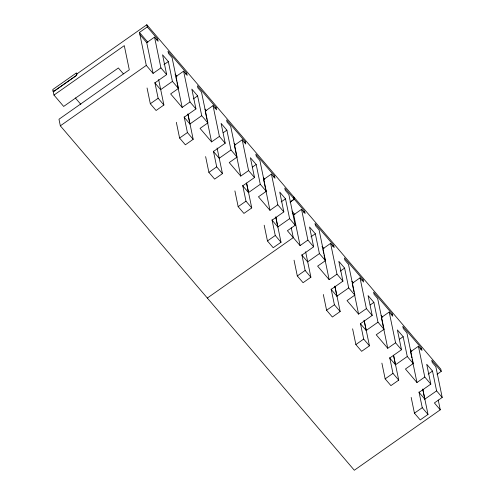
<?xml version="1.0" encoding="UTF-8"?>
<svg xmlns="http://www.w3.org/2000/svg" width="495" height="495" viewBox="0 0 495 495"><rect width="100%" height="100%" fill="white"/><g stroke="black" fill="none" stroke-linecap="round" stroke-linejoin="round"><path stroke-width="0.74" d="M77.201 74.182L76.236 73.05L52.792 89.527L53.974 95.071L63.669 106.437L118.367 67.976L123.379 73.848M76.502 74.194L146.823 24.75L440.798 369.165L441.255 371.361L437.048 374.319M53.25 91.73L76.688 75.246L76.236 73.05M76.731 75.296L53.287 91.773L53.064 90.678M153.097 73.378L146.73 42.62L154.545 37.125L160.912 67.889L153.097 73.378L146.291 65.402L139.466 32.441L147.275 26.947L146.823 24.75M53.974 95.071L124.288 45.627L129.294 69.795L58.979 119.246L60.34 125.835L354.321 470.25L440.265 409.817L438.248 400.059M156.47 39.971L157.676 39.13L147.275 26.947M60.34 125.835L146.291 65.402M163.981 64.61L168.325 61.553L162.552 54.79L166.654 74.615L154.873 82.9L160.646 89.663L172.427 81.378L168.325 61.553M175.793 76.669L183.608 71.175L187.19 75.376L186.739 73.18L168.003 51.233L168.461 53.429L172.081 57.668L178.447 88.432L170.639 93.926L182.166 107.434L189.981 101.939L183.608 71.175M185.538 74.021L186.739 73.18M158.629 79.571L163.894 105.002L156.086 110.496L150.319 103.746L158.134 98.251L154.879 82.541M193.273 98.92L197.61 95.869L191.837 89.106L195.946 108.925L184.165 117.21L189.938 123.979L201.719 115.694L197.61 95.869M213.029 105.639L219.396 136.403L211.582 141.898L200.054 128.391L207.869 122.896L201.496 92.138L197.876 87.893L197.425 85.697L216.154 107.644L216.612 109.841L213.029 105.639L205.215 111.134L206.922 119.388M214.954 108.492L216.154 107.644M187.914 113.875L193.18 139.312L185.365 144.806L179.598 138.049L187.413 132.555L184.159 116.851M223.158 132.771L226.877 130.16L221.104 123.391L225.213 143.216L213.432 151.501L219.205 158.264L230.986 149.979L226.877 130.16M242.204 139.825L248.577 170.589L240.762 176.084L229.235 162.577L237.049 157.082L230.676 126.318L227.056 122.079L226.605 119.883L245.334 141.83L245.792 144.026L242.204 139.825L234.395 145.32L236.567 155.826M244.134 142.671L245.334 141.83M217.076 147.986L222.459 173.615L214.644 179.11L208.884 172.359L216.699 166.865L213.444 151.154M252.45 167.087L256.169 164.476L250.396 157.707L254.504 177.532L242.723 185.817L248.496 192.58L260.277 184.295L256.169 164.476M271.421 174.054L263.612 179.549L269.979 210.313L277.794 204.819L271.421 174.054L275.01 178.256L274.552 176.059L255.822 154.112L256.274 156.309L259.894 160.547L266.267 191.311L258.452 196.806L269.979 210.313M273.351 176.907L274.552 176.059M246.634 183.237L251.745 207.925L243.93 213.413L238.163 206.662L245.978 201.168L242.723 185.458M281.16 201.892L285.504 198.842L279.731 192.072L283.833 211.897L272.052 220.182L277.825 226.945L289.606 218.66L285.504 198.842M294.265 199.151L290.058 202.108L294.265 199.157L293.807 196.954M300.094 245.588L293.721 214.83L301.535 209.335L305.118 213.537L304.666 211.334L284.767 188.026L285.225 190.228L288.845 194.467L295.212 225.231L287.403 230.72L300.094 245.588L307.902 240.094L301.535 209.335M303.466 212.182L304.666 211.334M275.758 216.798L281.024 242.228L273.209 247.723L267.449 240.966L275.263 235.478L272.009 219.768M207.331 298.04L293.281 237.612L291.258 227.849M310.971 236.82L315.315 233.764L309.542 227.001L313.644 246.826L301.863 255.111L307.636 261.874L319.423 253.588L315.315 233.764M322.783 248.88L330.598 243.385L334.187 247.587L333.729 245.39L314.993 223.443L315.451 225.64L319.071 229.878L325.444 260.642L317.629 266.137L329.156 279.644L336.971 274.15L330.598 243.385M332.529 246.232L333.729 245.39M305.619 251.782L310.891 277.212L303.076 282.707L297.309 275.956L305.124 270.462L301.87 254.752M340.263 271.13L344.6 268.08L338.828 261.317L342.936 281.135L331.155 289.42L336.928 296.183L348.709 287.904L344.6 268.08M360.02 277.85L366.387 308.614L358.578 314.108L347.045 300.601L354.859 295.107L348.486 264.349L344.873 260.104L344.415 257.907L363.151 279.854L363.602 282.051L360.02 277.85L352.205 283.344L353.913 291.598M361.944 280.702L363.151 279.854M334.905 286.085L340.17 311.522L332.355 317.017L326.595 310.26L334.403 304.765L331.155 289.061M370.149 304.982L373.874 302.371L368.094 295.602L372.203 315.426L360.422 323.711L366.195 330.474L377.976 322.189L373.874 302.371M389.194 312.036L381.385 317.53L387.752 348.294L395.567 342.8L389.194 312.036L392.782 316.237L392.325 314.04L373.595 292.093L374.047 294.29L377.666 298.528L384.04 329.293L376.225 334.787L387.752 348.294M391.124 314.882L392.325 314.04M364.184 320.395L369.449 345.826L361.641 351.32L355.874 344.57L363.689 339.075L360.434 323.365M399.44 339.298L403.159 336.687L397.386 329.918L401.495 349.742L389.714 358.027L395.486 364.79L407.267 356.505L403.159 336.687M418.417 346.265L424.784 377.029L416.969 382.524L405.442 369.016L413.257 363.522L406.884 332.758L403.264 328.519L402.812 326.323L421.542 348.27L422 350.466L418.417 346.265L410.603 351.759L411.846 357.761M420.342 349.111L421.542 348.27M393.624 355.447L398.735 380.129L390.92 385.624L385.16 378.873L392.968 373.379L389.72 357.668M428.156 374.102L432.494 371.046L426.721 364.283L430.829 384.108L419.042 392.393L424.815 399.156L436.602 390.871L432.494 371.046M422.749 389.008L428.014 414.439L420.206 419.933L414.439 413.177L422.254 407.682L418.999 391.978M441.255 371.361L431.764 360.236L432.215 362.433L435.835 366.677L442.208 397.442L434.393 402.93L440.265 409.817M154.545 37.125L158.128 41.326L157.676 39.13M139.466 32.441L147.881 42.298M174.983 74.052L176.95 76.36M204.893 109.098L206.372 110.831M234.073 143.278L235.552 145.01M263.291 177.507L264.769 179.24M291.901 211.031L294.872 214.508M321.973 246.263L323.947 248.57M351.883 281.302L353.362 283.041M381.063 315.488L382.542 317.221M410.281 349.718L411.76 351.45M139.918 34.638L146.73 42.62M292.26 213.116L293.721 214.83M160.912 67.889L166.654 74.615M172.427 81.378L178.447 88.432M189.981 101.939L195.946 108.925M201.719 115.694L207.869 122.896M219.396 136.403L225.213 143.216M230.986 149.979L237.049 157.082M248.577 170.589L254.504 177.532M260.277 184.295L266.267 191.311M277.794 204.819L283.833 211.897M289.606 218.66L295.212 225.231M307.902 240.094L313.644 246.826M319.423 253.588L325.444 260.642M336.971 274.15L342.936 281.135M348.709 287.904L354.859 295.107M366.387 308.614L372.203 315.426M377.976 322.189L384.04 329.293M395.567 342.8L401.495 349.742M407.267 356.505L413.257 363.522M424.784 377.029L430.829 384.108M436.602 390.871L442.208 397.442M158.134 98.251L163.894 105.002M187.413 132.555L193.18 139.312M216.699 166.865L222.459 173.615M245.978 201.168L251.745 207.925M275.263 235.478L281.024 242.228M305.124 270.462L310.891 277.212M334.403 304.765L340.17 311.522M363.689 339.075L369.449 345.826M392.968 373.379L398.735 380.129M422.254 407.682L428.014 414.439M75.339 97.93L80.846 104.383M422.841 389.614L424.815 399.156M412.156 359.265L416.969 382.524M411.178 397.423L414.439 413.177M393.506 355.249L395.486 364.79M381.893 363.12L385.16 378.873M364.066 320.197L366.195 330.474M354.228 293.102L358.578 314.108M352.613 328.81L355.874 344.57M334.948 286.642L336.928 296.183M322.944 249.629L323.718 253.378M324.027 254.882L329.156 279.644M323.328 294.506L326.595 310.26M294.049 260.197L297.309 275.956M275.851 217.404L277.825 226.945M264.188 225.213L267.449 240.966M246.516 183.039L248.496 192.58M236.876 157.323L240.762 176.084M234.902 190.909L238.163 206.662M207.232 120.891L211.582 141.898M205.623 156.599L208.884 172.359M187.958 114.432L189.938 123.979M175.948 77.418L176.727 81.168M177.037 82.671L182.166 107.434M176.338 122.296L179.598 138.049M147.058 87.986L150.319 103.746"/></g></svg>
